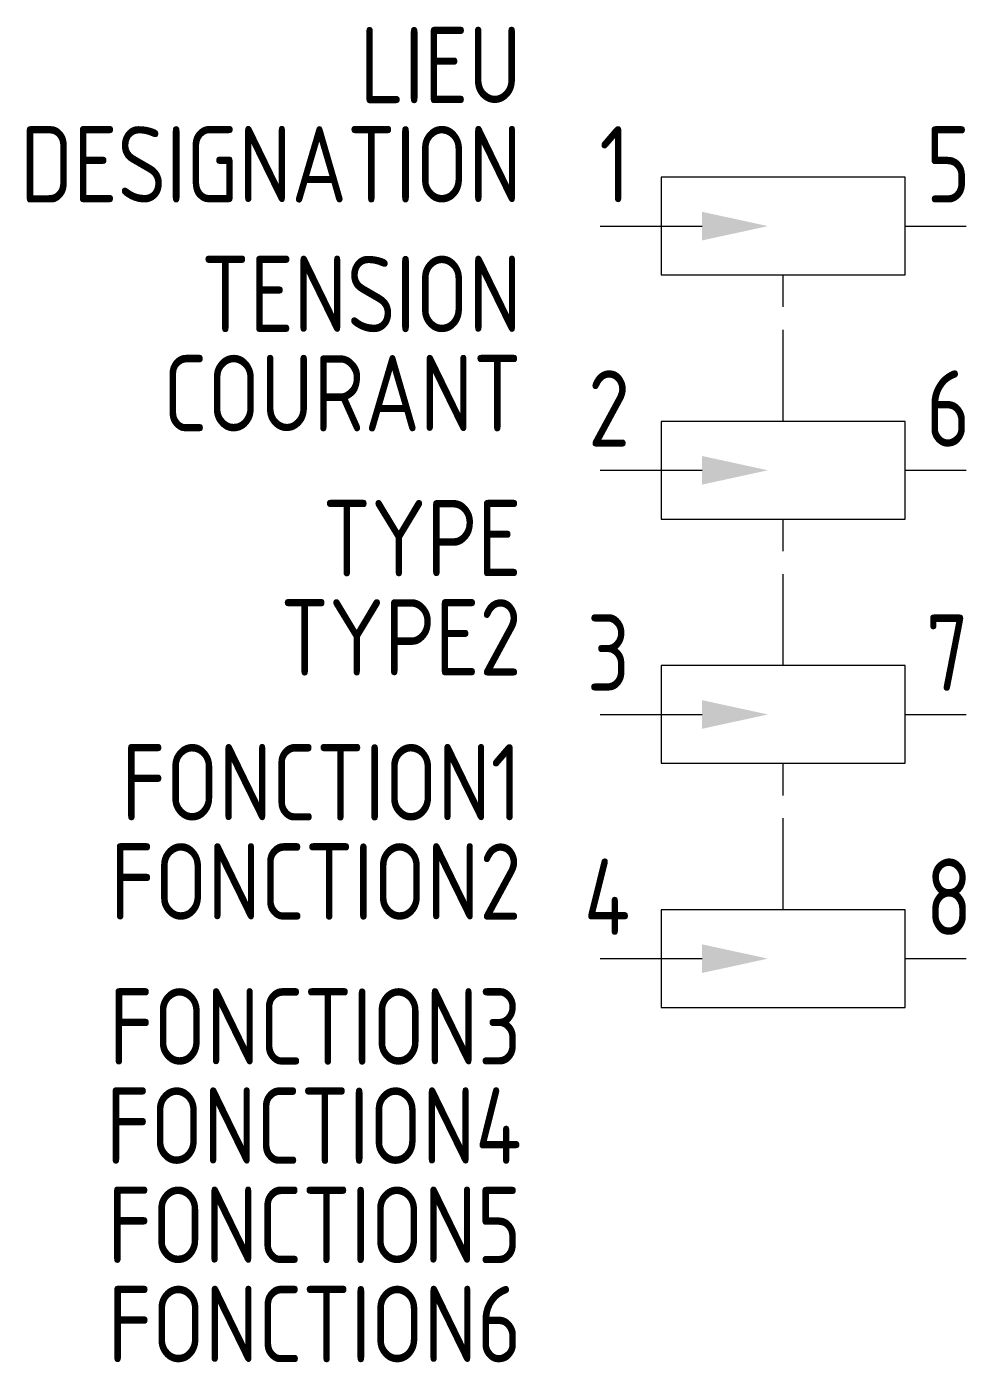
# Model space of a CAD drawing. Extents: x -1603.4 to -1572.6, y -916.8 to -873.1.
import ezdxf
from ezdxf.enums import TextEntityAlignment as Align

# ---------------------------------------------------------------- set-up
doc = ezdxf.new("R2010")
doc.units = 0
doc.linetypes.add('ACAD_ISO02W100', pattern=[15, 12, -3])
for name, color, linetype in [('SYMB_FIL', 3, 'CONTINUOUS'), ('SYMB_FIL_FIN', 1, 'CONTINUOUS'), ('SYMB_LIAISON', 1, 'ACAD_ISO02W100'), ('SYMB_TXT_CONTACT', 2, 'CONTINUOUS'), ('SYMB_TXT_NOM', 3, 'CONTINUOUS')]:
    doc.layers.add(name, color=color, linetype=linetype)
doc.styles.add('NET2_5', font='isocp.shx', dxfattribs={"width": 0.9, "height": 2.5})

msp = doc.modelspace()

# ---------------------------------------------------------------- linework, layer by layer
at = {"layer": 'SYMB_FIL'}
for p, q in [((-1584.634, -879.593), (-1581.29, -879.593)), ((-1574.634, -879.593), (-1572.634, -879.593)), ((-1584.634, -887.593), (-1581.29, -887.593)), ((-1574.634, -887.593), (-1572.634, -887.593)), ((-1584.634, -895.593), (-1581.29, -895.593)), ((-1574.634, -895.593), (-1572.634, -895.593)), ((-1584.634, -903.593), (-1581.29, -903.593)), ((-1574.634, -903.593), (-1572.634, -903.593))]:
    msp.add_line(p, q, dxfattribs=at)
for points in [[(-1582.634, -881.193), (-1574.634, -881.193), (-1574.634, -877.993), (-1582.634, -877.993)], [(-1582.634, -889.193), (-1574.634, -889.193), (-1574.634, -885.993), (-1582.634, -885.993)], [(-1582.634, -897.193), (-1574.634, -897.193), (-1574.634, -893.993), (-1582.634, -893.993)], [(-1582.634, -905.193), (-1574.634, -905.193), (-1574.634, -901.993), (-1582.634, -901.993)]]:
    msp.add_lwpolyline(points, close=True, dxfattribs=at)
at = {"layer": 'SYMB_FIL_FIN'}
for points in [[(-1581.29, -880.062), (-1581.29, -879.125), (-1579.134, -879.593)], [(-1581.29, -888.062), (-1581.29, -887.125), (-1579.134, -887.593)], [(-1581.29, -896.062), (-1581.29, -895.125), (-1579.134, -895.593)], [(-1581.29, -904.062), (-1581.29, -903.125), (-1579.134, -903.593)]]:
    msp.add_solid(points, dxfattribs=at)
at = {"layer": 'SYMB_LIAISON', "ltscale": 0.25}
for p, q in [((-1578.634, -885.993), (-1578.634, -881.193)), ((-1578.634, -893.993), (-1578.634, -889.193)), ((-1578.634, -901.993), (-1578.634, -897.193))]:
    msp.add_line(p, q, dxfattribs=at)

# ---------------------------------------------------------------- texts
at = {"layer": 'SYMB_TXT_CONTACT', "style": 'NET2_5', "width": 0.9, "flags": 8}
for tag, text, p in [('1', '1', (-1583.65, -878.818)), ('2', '2', (-1583.65, -886.818)), ('3', '3', (-1583.65, -894.818)), ('4', '4', (-1583.65, -902.818))]:
    msp.add_attdef(tag, text=text, height=2.5, dxfattribs=at).set_placement(p, align=Align.RIGHT)
for tag, p, s in [('5', (-1573.961, -878.818), '5'), ('6', (-1573.961, -886.818), '6'), ('7', (-1573.961, -894.818), '7'), ('8', (-1573.961, -902.818), '8')]:
    msp.add_attdef(tag, p, s, height=2.5, dxfattribs=at)
at = {"layer": 'SYMB_TXT_NOM', "style": 'NET2_5', "width": 0.9, "flags": 8}
for tag, text, p in [('LIEU', '', (-1587.209, -875.568)), ('DESIGNATION', 'Z?', (-1587.209, -878.818)), ('TENSION', '', (-1587.209, -883.068)), ('COURANT', '', (-1587.209, -886.318)), ('TYPE', '', (-1587.209, -891.068)), ('TYPE2', '', (-1587.209, -894.318)), ('FONCTION1', '', (-1587.209, -899.068)), ('FONCTION2', '', (-1587.209, -902.318)), ('FONCTION3', '', (-1587.209, -907.068)), ('FONCTION4', '', (-1587.209, -910.318)), ('FONCTION5', '', (-1587.209, -913.568)), ('FONCTION6', '', (-1587.209, -916.818))]:
    msp.add_attdef(tag, text=text, height=2.5, dxfattribs=at).set_placement(p, align=Align.RIGHT)

doc.saveas('drawing.dxf')
